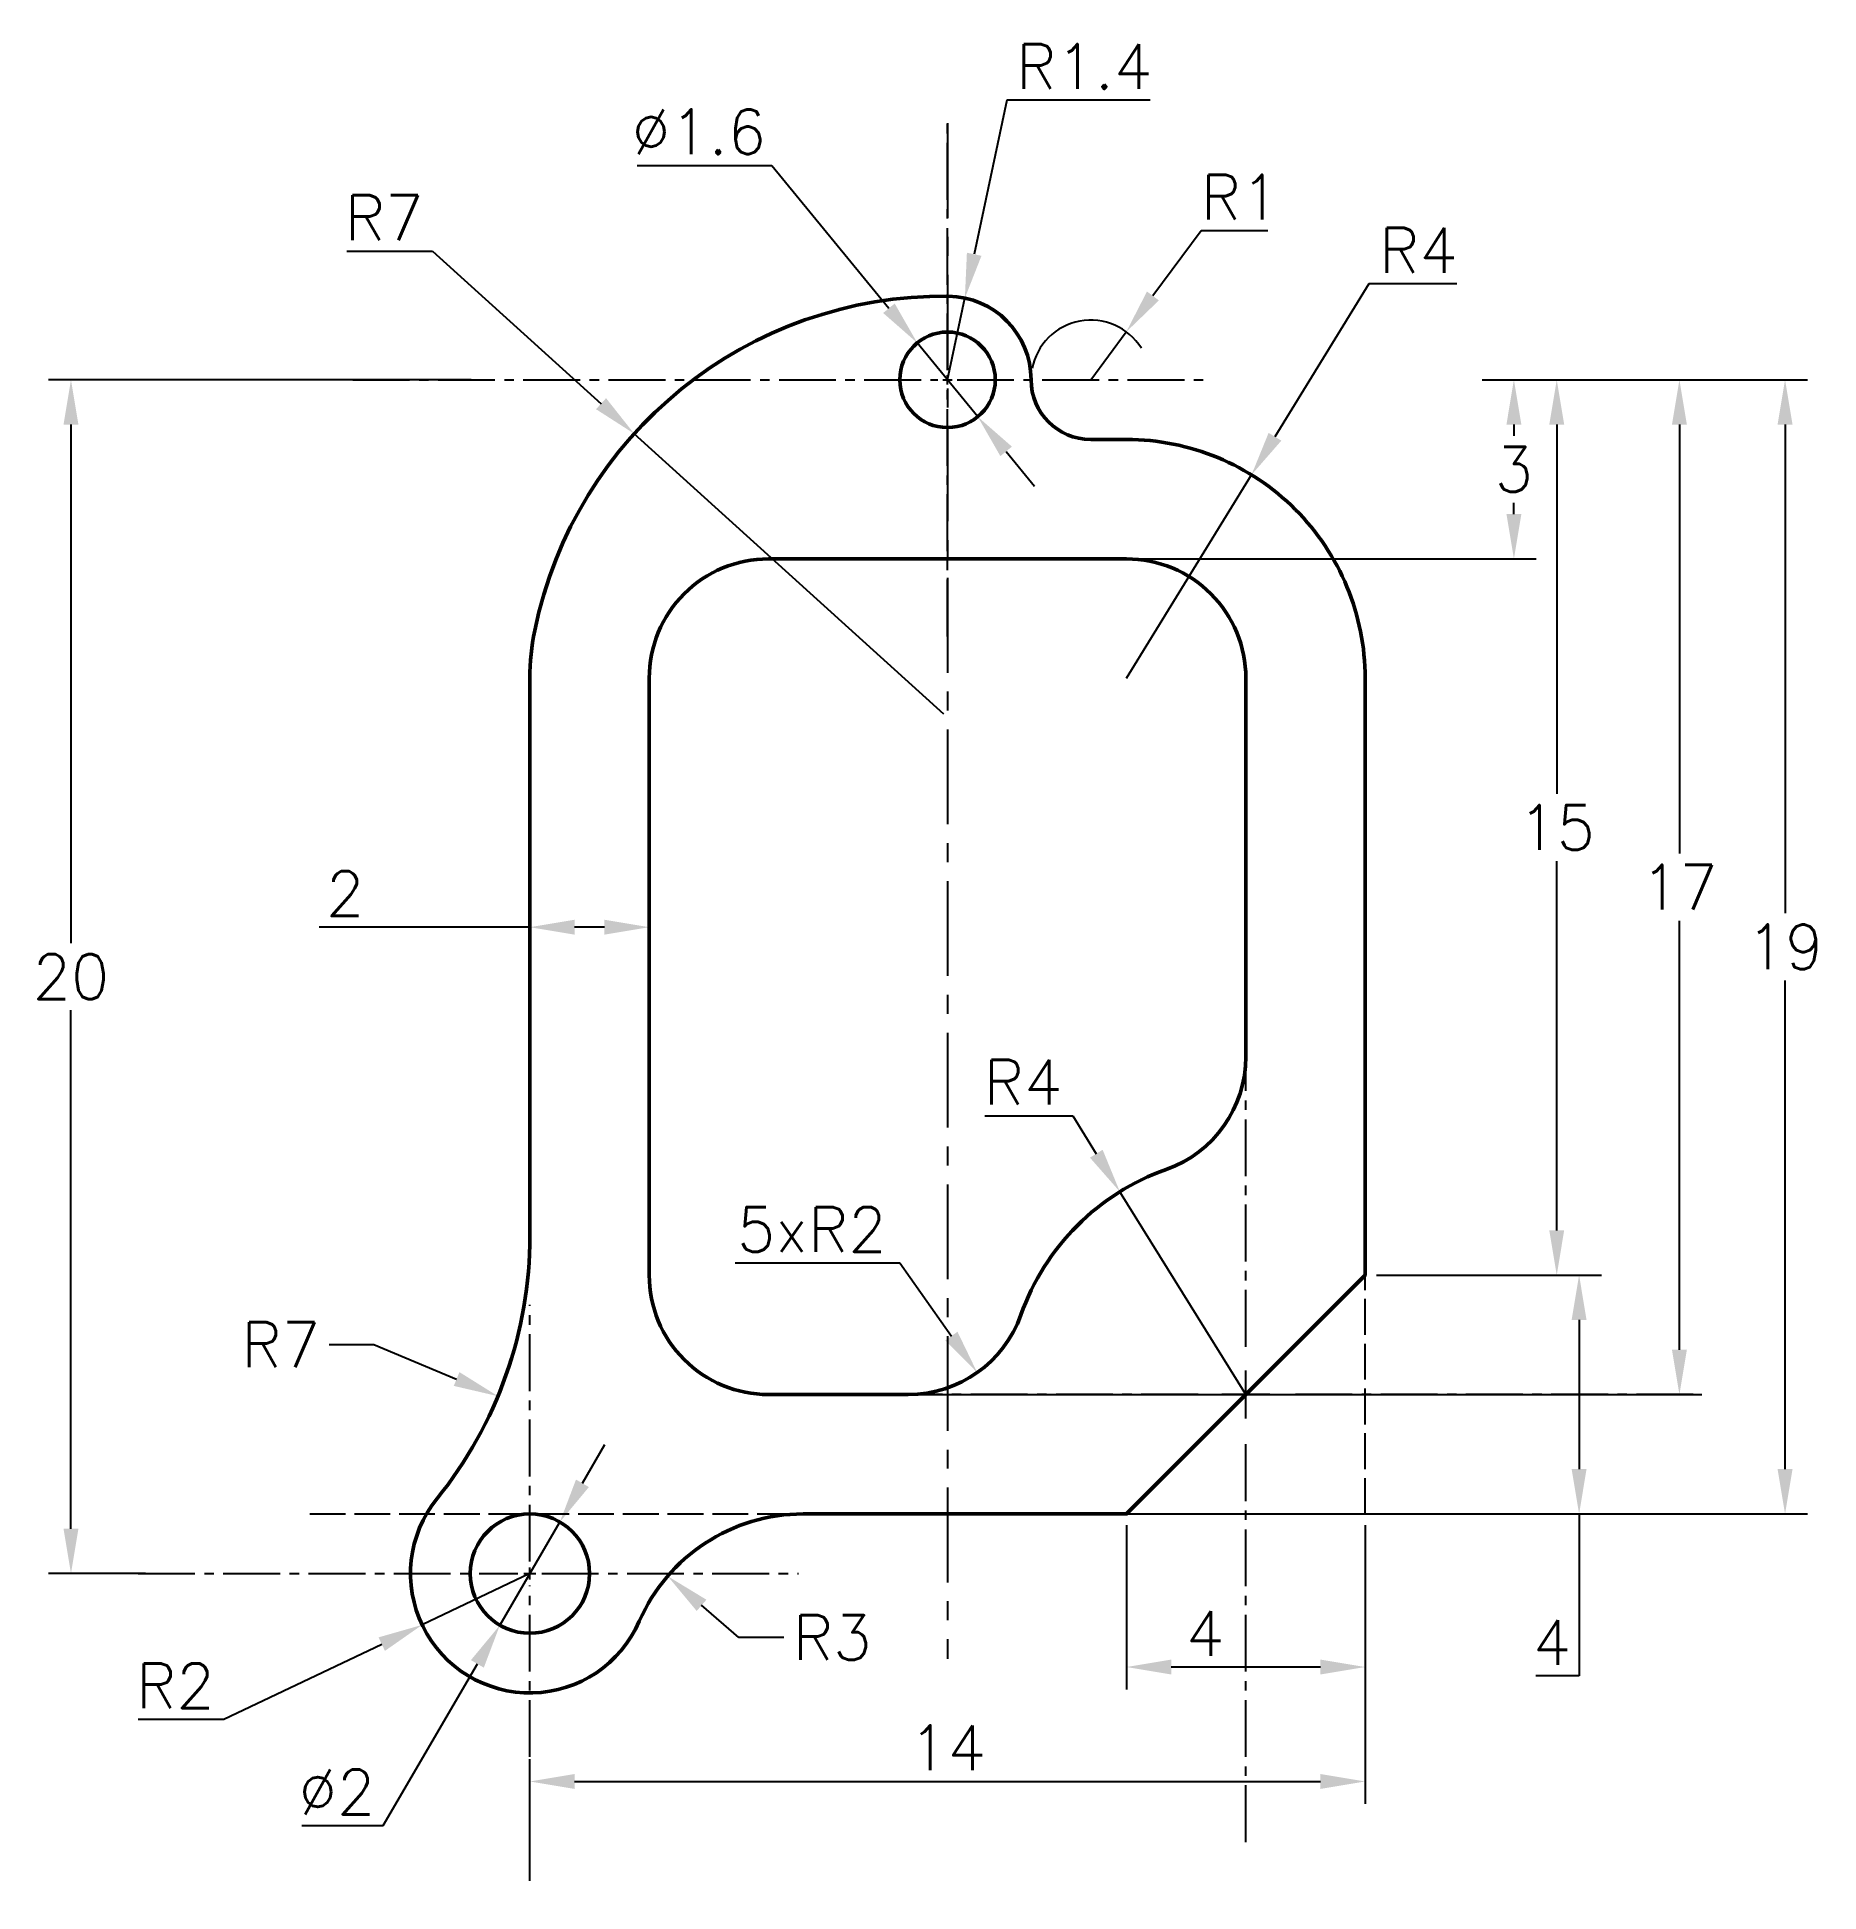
# Model space of a CAD drawing. Header units: millimetres. Extents: x 121.5 to 151.4, y 97.2 to 128.2.
import ezdxf

# ---------------------------------------------------------------- set-up
doc = ezdxf.new("R2010")
doc.units = ezdxf.units.MM
for name, pattern in [('ACAD_ISO02W100', [15, 12, -3]), ('CENTER', [50.8, 31.75, -6.35, 6.35, -6.35]), ('CENTER2', [28.575, 19.05, -3.175, 3.175, -3.175])]:
    doc.linetypes.add(name, pattern=pattern)
doc.layers.add('Dim', color=252, linetype='Continuous', transparency=0.4)
doc.layers.add('new', color=252, linetype='ACAD_ISO02W100', transparency=0.6)
doc.styles.get("Standard").update_dxf_attribs({"font": 'simplex.shx'})
doc.dimstyles.new('ISO-25', dxfattribs={"dimscale": 0.3, "dimtxt": 2.5, "dimasz": 2.5, "dimexe": 1.25, "dimexo": 0.625, "dimtad": 1, "dimtih": 1, "dimtoh": 1, "dimdsep": 46, "dimtxsty": 'Standard', "dimcen": 2.5, "dimadec": 0, "dimazin": 0, "dimtfac": 1, "dimtmove": 0, "dimatfit": 3, "dimfxl": 1, "dimarcsym": 0})

# ---------------------------------------------------------------- blocks, each defined once
blk = doc.blocks.new('*D1')
at = {"layer": 'Defpoints', "color": 0, "transparency": 16777216}
for p in [(145.564, 122.5), (139.791, 119.5), (146.284, 119.5)]:
    blk.add_point(p, dxfattribs=at)
at = {"layer": 'Dim', "color": 0, "lineweight": -2, "transparency": 16777216}
for p, q in [((145.752, 122.5), (146.659, 122.5)), ((146.284, 121.75), (146.284, 121.562)), ((146.284, 120.25), (146.284, 120.437)), ((139.979, 119.5), (146.659, 119.5))]:
    blk.add_line(p, q, dxfattribs=at)
at = {"layer": 'Dim', "color": 0, "transparency": 16777216}
for points in [[(146.159, 121.75), (146.409, 121.75), (146.284, 122.5)], [(146.159, 120.25), (146.409, 120.25), (146.284, 119.5)]]:
    blk.add_solid(points, dxfattribs=at)
at = {"layer": 'Dim', "color": 0, "transparency": 16777216, "insert": (146.284, 121), "char_height": 0.75, "attachment_point": 5}
blk.add_mtext('3', dxfattribs=at)
blk = doc.blocks.new('*D2')
at = {"layer": 'Defpoints', "color": 0, "transparency": 16777216}
for p in [(145.564, 122.5), (137.083, 103.5), (150.829, 103.5)]:
    blk.add_point(p, dxfattribs=at)
at = {"layer": 'Dim', "color": 0, "lineweight": -2, "transparency": 16777216}
for p, q in [((145.752, 122.5), (151.204, 122.5)), ((150.829, 121.75), (150.829, 113.562)), ((150.829, 104.25), (150.829, 112.437)), ((137.27, 103.5), (151.204, 103.5))]:
    blk.add_line(p, q, dxfattribs=at)
at = {"layer": 'Dim', "color": 0, "transparency": 16777216}
for points in [[(150.704, 121.75), (150.954, 121.75), (150.829, 122.5)], [(150.704, 104.25), (150.954, 104.25), (150.829, 103.5)]]:
    blk.add_solid(points, dxfattribs=at)
at = {"layer": 'Dim', "color": 0, "transparency": 16777216, "insert": (150.829, 113), "char_height": 0.75, "attachment_point": 5}
blk.add_mtext('19', dxfattribs=at)
blk = doc.blocks.new('*D3')
at = {"layer": 'Defpoints', "color": 0, "transparency": 16777216}
for p in [(143.791, 103.5), (143.791, 99.017), (129.791, 97.167)]:
    blk.add_point(p, dxfattribs=at)
at = {"layer": 'Dim', "color": 0, "lineweight": -2, "transparency": 16777216}
for p, q in [((143.791, 103.312), (143.791, 98.642)), ((129.791, 97.354), (129.791, 99.392)), ((130.541, 99.017), (143.041, 99.017))]:
    blk.add_line(p, q, dxfattribs=at)
at = {"layer": 'Dim', "color": 0, "transparency": 16777216}
for points in [[(130.541, 99.142), (130.541, 98.892), (129.791, 99.017)], [(143.041, 99.142), (143.041, 98.892), (143.791, 99.017)]]:
    blk.add_solid(points, dxfattribs=at)
at = {"layer": 'Dim', "color": 0, "transparency": 16777216, "insert": (136.791, 99.58), "char_height": 0.75, "attachment_point": 5}
blk.add_mtext('14', dxfattribs=at)
blk = doc.blocks.new('*D4')
at = {"layer": 'Defpoints', "color": 0, "transparency": 16777216}
for p in [(122.099, 122.5), (128.992, 122.5), (123.538, 102.5)]:
    blk.add_point(p, dxfattribs=at)
at = {"layer": 'Dim', "color": 0, "lineweight": -2, "transparency": 16777216}
for p, q in [((128.805, 122.5), (121.724, 122.5)), ((122.099, 121.75), (122.099, 113.062)), ((122.099, 103.25), (122.099, 111.937)), ((123.351, 102.5), (121.724, 102.5))]:
    blk.add_line(p, q, dxfattribs=at)
at = {"layer": 'Dim', "color": 0, "transparency": 16777216}
for points in [[(121.974, 121.75), (122.224, 121.75), (122.099, 122.5)], [(121.974, 103.25), (122.224, 103.25), (122.099, 102.5)]]:
    blk.add_solid(points, dxfattribs=at)
at = {"layer": 'Dim', "color": 0, "transparency": 16777216, "insert": (122.099, 112.5), "char_height": 0.75, "attachment_point": 5}
blk.add_mtext('20', dxfattribs=at)
blk = doc.blocks.new('*D5')
at = {"layer": 'Defpoints', "color": 0, "transparency": 16777216}
for p in [(131.791, 113.329), (129.791, 112.828), (131.791, 112.828)]:
    blk.add_point(p, dxfattribs=at)
at = {"layer": 'Dim', "color": 0, "lineweight": -2, "transparency": 16777216}
for p, q in [((129.791, 113.015), (129.791, 113.704)), ((131.791, 113.015), (131.791, 113.704)), ((129.791, 113.329), (126.257, 113.329)), ((131.041, 113.329), (130.541, 113.329))]:
    blk.add_line(p, q, dxfattribs=at)
at = {"layer": 'Dim', "color": 0, "transparency": 16777216}
for points in [[(130.541, 113.454), (130.541, 113.204), (129.791, 113.329)], [(131.041, 113.454), (131.041, 113.204), (131.791, 113.329)]]:
    blk.add_solid(points, dxfattribs=at)
at = {"layer": 'Dim', "color": 0, "transparency": 16777216, "insert": (126.695, 113.892), "char_height": 0.75, "attachment_point": 5}
blk.add_mtext('2', dxfattribs=at)
blk = doc.blocks.new('*D6')
at = {"layer": 'Defpoints', "color": 0, "transparency": 16777216}
for p in [(139.68, 108.897), (141.791, 105.5)]:
    blk.add_point(p, dxfattribs=at)
at = {"layer": 'Dim', "color": 0, "lineweight": -2, "transparency": 16777216}
for p, q in [((137.416, 110.171), (138.889, 110.171)), ((138.889, 110.171), (139.285, 109.534)), ((141.791, 105.5), (139.68, 108.897))]:
    blk.add_line(p, q, dxfattribs=at)
at = {"layer": 'Dim', "color": 0, "transparency": 16777216}
blk.add_solid([(139.391, 109.6), (139.178, 109.468), (139.68, 108.897)], dxfattribs=at)
at = {"layer": 'Dim', "color": 0, "transparency": 16777216, "insert": (138.058, 110.734), "char_height": 0.75, "attachment_point": 5}
blk.add_mtext('R4', dxfattribs=at)
blk = doc.blocks.new('*D7')
at = {"layer": 'Defpoints', "color": 0, "transparency": 16777216}
for p in [(136.134, 107.5), (137.289, 105.867)]:
    blk.add_point(p, dxfattribs=at)
at = {"layer": 'Dim', "color": 0, "lineweight": -2, "transparency": 16777216}
for p, q in [((133.231, 107.704), (135.99, 107.704)), ((135.99, 107.704), (136.856, 106.479))]:
    blk.add_line(p, q, dxfattribs=at)
at = {"layer": 'Dim', "color": 0, "transparency": 16777216}
blk.add_solid([(136.958, 106.551), (136.754, 106.407), (137.289, 105.867)], dxfattribs=at)
at = {"layer": 'Dim', "color": 0, "transparency": 16777216, "insert": (134.517, 108.266), "char_height": 0.75, "attachment_point": 5}
blk.add_mtext('5xR2', dxfattribs=at)
blk = doc.blocks.new('*D8')
at = {"layer": 'Defpoints', "color": 0, "transparency": 16777216}
for p in [(129.791, 102.5), (127.985, 101.64)]:
    blk.add_point(p, dxfattribs=at)
at = {"layer": 'Dim', "color": 0, "lineweight": -2, "transparency": 16777216}
for p, q in [((129.791, 102.5), (127.985, 101.64)), ((124.662, 100.059), (127.308, 101.318)), ((123.224, 100.059), (124.662, 100.059))]:
    blk.add_line(p, q, dxfattribs=at)
at = {"layer": 'Dim', "color": 0, "transparency": 16777216}
blk.add_solid([(127.254, 101.431), (127.362, 101.205), (127.985, 101.64)], dxfattribs=at)
at = {"layer": 'Dim', "color": 0, "transparency": 16777216, "insert": (123.849, 100.621), "char_height": 0.75, "attachment_point": 5}
blk.add_mtext('R2', dxfattribs=at)
blk = doc.blocks.new('*D9')
at = {"layer": 'Defpoints', "color": 0, "transparency": 16777216}
for p in [(130.294, 103.364), (129.288, 101.635)]:
    blk.add_point(p, dxfattribs=at)
at = {"layer": 'Dim', "color": 0, "lineweight": -2, "transparency": 16777216}
for p, q in [((130.672, 104.012), (131.049, 104.66)), ((130.294, 103.364), (129.288, 101.635)), ((127.334, 98.279), (128.911, 100.987)), ((125.968, 98.279), (127.334, 98.279))]:
    blk.add_line(p, q, dxfattribs=at)
at = {"layer": 'Dim', "color": 0, "transparency": 16777216}
for points in [[(130.564, 104.075), (130.78, 103.949), (130.294, 103.364)], [(128.803, 101.05), (129.019, 100.924), (129.288, 101.635)]]:
    blk.add_solid(points, dxfattribs=at)
at = {"layer": 'Dim', "color": 0, "transparency": 16777216, "insert": (126.557, 98.841), "char_height": 0.75, "attachment_point": 5}
blk.add_mtext('∅2', dxfattribs=at)
blk = doc.blocks.new('*D10')
at = {"layer": 'Defpoints', "color": 0, "transparency": 16777216}
for p in [(122.791, 108.156), (129.256, 105.472)]:
    blk.add_point(p, dxfattribs=at)
at = {"layer": 'Dim', "color": 0, "lineweight": -2, "transparency": 16777216}
for p, q in [((126.428, 106.335), (127.178, 106.335)), ((127.178, 106.335), (128.563, 105.759))]:
    blk.add_line(p, q, dxfattribs=at)
at = {"layer": 'Dim', "color": 0, "transparency": 16777216}
blk.add_solid([(128.611, 105.875), (128.515, 105.644), (129.256, 105.472)], dxfattribs=at)
at = {"layer": 'Dim', "color": 0, "transparency": 16777216, "insert": (125.616, 106.335), "char_height": 0.75, "attachment_point": 5}
blk.add_mtext('R7', dxfattribs=at)
blk = doc.blocks.new('*D11')
at = {"layer": 'Defpoints', "color": 0, "transparency": 16777216}
for p in [(132.1, 102.457), (134.374, 100.5)]:
    blk.add_point(p, dxfattribs=at)
at = {"layer": 'Dim', "color": 0, "lineweight": -2, "transparency": 16777216}
for p, q in [((133.296, 101.428), (132.669, 101.968)), ((134.046, 101.428), (133.296, 101.428))]:
    blk.add_line(p, q, dxfattribs=at)
at = {"layer": 'Dim', "color": 0, "transparency": 16777216}
blk.add_solid([(132.75, 102.062), (132.587, 101.873), (132.1, 102.457)], dxfattribs=at)
at = {"layer": 'Dim', "color": 0, "transparency": 16777216, "insert": (134.859, 101.428), "char_height": 0.75, "attachment_point": 5}
blk.add_mtext('R3', dxfattribs=at)
blk = doc.blocks.new('*D12')
at = {"layer": 'Defpoints', "color": 0, "transparency": 16777216}
for p in [(145.564, 122.5), (143.791, 107.5), (147.002, 107.5)]:
    blk.add_point(p, dxfattribs=at)
at = {"layer": 'Dim', "color": 0, "lineweight": -2, "transparency": 16777216}
for p, q in [((145.752, 122.5), (147.377, 122.5)), ((147.002, 121.75), (147.002, 115.562)), ((147.002, 108.25), (147.002, 114.437)), ((143.979, 107.5), (147.377, 107.5))]:
    blk.add_line(p, q, dxfattribs=at)
at = {"layer": 'Dim', "color": 0, "transparency": 16777216}
for points in [[(146.877, 121.75), (147.127, 121.75), (147.002, 122.5)], [(146.877, 108.25), (147.127, 108.25), (147.002, 107.5)]]:
    blk.add_solid(points, dxfattribs=at)
at = {"layer": 'Dim', "color": 0, "transparency": 16777216, "insert": (147.002, 115), "char_height": 0.75, "attachment_point": 5}
blk.add_mtext('15', dxfattribs=at)
blk = doc.blocks.new('*D13')
at = {"layer": 'Defpoints', "color": 0, "transparency": 16777216}
for p in [(145.564, 122.5), (134.963, 105.5), (149.058, 105.5)]:
    blk.add_point(p, dxfattribs=at)
at = {"layer": 'Dim', "color": 0, "lineweight": -2, "transparency": 16777216}
for p, q in [((145.752, 122.5), (149.433, 122.5)), ((149.058, 121.75), (149.058, 114.562)), ((149.058, 106.25), (149.058, 113.437)), ((135.15, 105.5), (149.433, 105.5))]:
    blk.add_line(p, q, dxfattribs=at)
at = {"layer": 'Dim', "color": 0, "transparency": 16777216}
for points in [[(148.933, 121.75), (149.183, 121.75), (149.058, 122.5)], [(148.933, 106.25), (149.183, 106.25), (149.058, 105.5)]]:
    blk.add_solid(points, dxfattribs=at)
at = {"layer": 'Dim', "color": 0, "transparency": 16777216, "insert": (149.058, 114), "char_height": 0.75, "attachment_point": 5}
blk.add_mtext('17', dxfattribs=at)
blk = doc.blocks.new('*D14')
at = {"layer": 'Defpoints', "color": 0, "transparency": 16777216}
for p in [(139.791, 103.5), (143.791, 103.5), (139.791, 100.934)]:
    blk.add_point(p, dxfattribs=at)
at = {"layer": 'Dim', "color": 0, "lineweight": -2, "transparency": 16777216}
for p, q in [((139.791, 103.312), (139.791, 100.559)), ((143.791, 103.312), (143.791, 100.559)), ((143.041, 100.934), (140.541, 100.934))]:
    blk.add_line(p, q, dxfattribs=at)
at = {"layer": 'Dim', "color": 0, "transparency": 16777216}
for points in [[(140.541, 101.059), (140.541, 100.809), (139.791, 100.934)], [(143.041, 101.059), (143.041, 100.809), (143.791, 100.934)]]:
    blk.add_solid(points, dxfattribs=at)
at = {"layer": 'Dim', "color": 0, "transparency": 16777216, "insert": (141.108, 101.497), "char_height": 0.75, "attachment_point": 5}
blk.add_mtext('4', dxfattribs=at)
blk = doc.blocks.new('*D15')
at = {"layer": 'Defpoints', "color": 0, "transparency": 16777216}
for p in [(131.54, 121.596), (136.731, 116.9)]:
    blk.add_point(p, dxfattribs=at)
at = {"layer": 'Dim', "color": 0, "lineweight": -2, "transparency": 16777216}
for p, q in [((126.723, 124.654), (128.16, 124.654)), ((128.16, 124.654), (130.984, 122.099)), ((136.731, 116.9), (131.54, 121.596))]:
    blk.add_line(p, q, dxfattribs=at)
at = {"layer": 'Dim', "color": 0, "transparency": 16777216}
blk.add_solid([(131.068, 122.192), (130.9, 122.007), (131.54, 121.596)], dxfattribs=at)
at = {"layer": 'Dim', "color": 0, "transparency": 16777216, "insert": (127.348, 125.216), "char_height": 0.75, "attachment_point": 5}
blk.add_mtext('R7', dxfattribs=at)
blk = doc.blocks.new('*D16')
at = {"layer": 'Defpoints', "color": 0, "transparency": 16777216}
for p in [(137.082, 123.869), (136.791, 122.5)]:
    blk.add_point(p, dxfattribs=at)
at = {"layer": 'Dim', "color": 0, "lineweight": -2, "transparency": 16777216}
for p, q in [((137.787, 127.187), (137.238, 124.603)), ((140.188, 127.187), (137.787, 127.187)), ((136.791, 122.5), (137.082, 123.869))]:
    blk.add_line(p, q, dxfattribs=at)
at = {"layer": 'Dim', "color": 0, "transparency": 16777216}
blk.add_solid([(137.116, 124.629), (137.36, 124.577), (137.082, 123.869)], dxfattribs=at)
at = {"layer": 'Dim', "color": 0, "transparency": 16777216, "insert": (139.081, 127.749), "char_height": 0.75, "attachment_point": 5}
blk.add_mtext('R1.4', dxfattribs=at)
blk = doc.blocks.new('*D17')
at = {"layer": 'Defpoints', "color": 0, "transparency": 16777216}
for p in [(139.787, 123.303), (139.191, 122.5)]:
    blk.add_point(p, dxfattribs=at)
at = {"layer": 'Dim', "color": 0, "lineweight": -2, "transparency": 16777216}
for p, q in [((141.044, 124.996), (140.234, 123.905)), ((142.16, 124.996), (141.044, 124.996)), ((139.191, 122.5), (139.787, 123.303))]:
    blk.add_line(p, q, dxfattribs=at)
blk.add_arc((139.191, 122.5), 1, 31.9422, 169.257, dxfattribs=at)
at = {"layer": 'Dim', "color": 0, "transparency": 16777216}
blk.add_solid([(140.134, 123.979), (140.334, 123.83), (139.787, 123.303)], dxfattribs=at)
at = {"layer": 'Dim', "color": 0, "transparency": 16777216, "insert": (141.695, 125.559), "char_height": 0.75, "attachment_point": 5}
blk.add_mtext('R1', dxfattribs=at)
blk = doc.blocks.new('*D18')
at = {"layer": 'Defpoints', "color": 0, "transparency": 16777216}
for p in [(141.886, 120.907), (139.791, 117.5)]:
    blk.add_point(p, dxfattribs=at)
at = {"layer": 'Dim', "color": 0, "lineweight": -2, "transparency": 16777216}
for p, q in [((143.853, 124.106), (142.279, 121.546)), ((145.327, 124.106), (143.853, 124.106)), ((139.791, 117.5), (141.886, 120.907))]:
    blk.add_line(p, q, dxfattribs=at)
at = {"layer": 'Dim', "color": 0, "transparency": 16777216}
blk.add_solid([(142.173, 121.611), (142.386, 121.48), (141.886, 120.907)], dxfattribs=at)
at = {"layer": 'Dim', "color": 0, "transparency": 16777216, "insert": (144.684, 124.669), "char_height": 0.75, "attachment_point": 5}
blk.add_mtext('R4', dxfattribs=at)
blk = doc.blocks.new('*D19')
at = {"layer": 'Defpoints', "color": 0, "transparency": 16777216}
for p in [(136.284, 123.118), (137.298, 121.881)]:
    blk.add_point(p, dxfattribs=at)
at = {"layer": 'Dim', "color": 0, "lineweight": -2, "transparency": 16777216}
for p, q in [((131.589, 126.091), (133.848, 126.091)), ((133.848, 126.091), (135.809, 123.698)), ((137.298, 121.881), (136.284, 123.118)), ((137.774, 121.301), (138.249, 120.72))]:
    blk.add_line(p, q, dxfattribs=at)
at = {"layer": 'Dim', "color": 0, "transparency": 16777216}
for points in [[(135.906, 123.778), (135.712, 123.619), (136.284, 123.118)], [(137.87, 121.38), (137.677, 121.221), (137.298, 121.881)]]:
    blk.add_solid(points, dxfattribs=at)
at = {"layer": 'Dim', "color": 0, "transparency": 16777216, "insert": (132.625, 126.654), "char_height": 0.75, "attachment_point": 5}
blk.add_mtext('∅1.6', dxfattribs=at)
blk = doc.blocks.new('*U20')
at = {"layer": 'new', "color": 0, "linetype": 'CENTER2', "ltscale": 0.05, "transparency": 16777216}
for p, q in [((0, 0.16), (0, 4.3)), ((-9.968, 0), (-0.16, 0)), ((0.16, 0), (4.3, 0)), ((0, -4.3), (0, -0.16))]:
    blk.add_line(p, q, dxfattribs=at)
at = {"layer": 'new', "color": 0, "linetype": 'Continuous', "ltscale": 0.05, "transparency": 16777216}
for p, q in [((-0.08, 0), (0.08, 0)), ((0, -0.08), (0, 0.08))]:
    blk.add_line(p, q, dxfattribs=at)
blk = doc.blocks.new('*U21')
at = {"layer": 'new', "color": 0, "linetype": 'CENTER2', "ltscale": 0.05, "transparency": 16777216}
for p, q in [((0, 0.2), (0, 4.5)), ((-6.567, 0), (-0.2, 0)), ((0.2, 0), (4.5, 0)), ((0, -4.5), (0, -0.2))]:
    blk.add_line(p, q, dxfattribs=at)
at = {"layer": 'new', "color": 0, "linetype": 'Continuous', "ltscale": 0.05, "transparency": 16777216}
for p, q in [((-0.1, 0), (0.1, 0)), ((0, -0.1), (0, 0.1))]:
    blk.add_line(p, q, dxfattribs=at)
blk = doc.blocks.new('*D22')
at = {"layer": 'Defpoints', "color": 0, "transparency": 16777216}
for p in [(143.791, 107.5), (143.791, 103.5), (147.377, 103.5)]:
    blk.add_point(p, dxfattribs=at)
at = {"layer": 'new', "color": 0, "lineweight": -2, "transparency": 16777216}
for p, q in [((143.979, 107.5), (147.752, 107.5)), ((147.377, 106.75), (147.377, 104.25)), ((143.979, 103.5), (147.752, 103.5)), ((147.377, 103.5), (147.377, 100.784)), ((147.377, 100.784), (146.654, 100.784))]:
    blk.add_line(p, q, dxfattribs=at)
at = {"layer": 'new', "color": 0, "transparency": 16777216}
for points in [[(147.252, 106.75), (147.502, 106.75), (147.377, 107.5)], [(147.252, 104.25), (147.502, 104.25), (147.377, 103.5)]]:
    blk.add_solid(points, dxfattribs=at)
at = {"layer": 'new', "color": 0, "transparency": 16777216, "insert": (146.922, 101.346), "char_height": 0.75, "attachment_point": 5}
blk.add_mtext('4', dxfattribs=at)
blk = doc.blocks.new('*U23')
at = {"layer": 'new', "color": 0, "linetype": 'CENTER2', "ltscale": 0.05, "transparency": 16777216}
for p, q in [((0, 0.8), (0, 7.5)), ((-7.5, 0), (-0.8, 0)), ((0.8, 0), (7.5, 0)), ((0, -7.5), (0, -0.8))]:
    blk.add_line(p, q, dxfattribs=at)
at = {"layer": 'new', "color": 0, "linetype": 'Continuous', "ltscale": 0.05, "transparency": 16777216}
for p, q in [((0, -0.4), (0, 0.4)), ((-0.4, 0), (0.4, 0))]:
    blk.add_line(p, q, dxfattribs=at)

msp = doc.modelspace()

# ---------------------------------------------------------------- linework, layer by layer
at = {"linetype": 'ACAD_ISO02W100', "ltscale": 0.05, "transparency": 33554518}
for p, q in [((143.791, 103.5), (143.791, 107.5)), ((126.1, 103.5), (143.791, 103.5))]:
    msp.add_line(p, q, dxfattribs=at)
at = {"lineweight": 50}
for points in [[(134.374, 103.5), (139.791, 103.5), (143.791, 107.5), (143.791, 117.5, 0.414214), (139.791, 121.5), (139.191, 121.5)], [(129.872, 118.299, 0.050354), (129.791, 117.5), (129.791, 108.156)]]:
    msp.add_lwpolyline(points, format="xyb", dxfattribs=at)
msp.add_lwpolyline([(141.791, 117.5, 0.414214), (139.791, 119.5), (133.791, 119.5, 0.414214), (131.791, 117.5), (131.791, 107.5, 0.414214), (133.791, 105.5), (136.134, 105.5, 0.317837), (138.02, 106.833, -0.226541), (140.458, 109.271, 0.317837), (141.791, 111.156)], format="xyb", close=True, dxfattribs=at)
for centre, radius in [((136.791, 122.5), 0.8), ((129.791, 102.5), 1)]:
    msp.add_circle(centre, radius, dxfattribs=at)
for centre, radius, start, end in [((136.731, 116.9), 7, 89.3805, 168.4694), ((136.791, 122.5), 1.4, 0, 89.3805), ((139.191, 122.5), 1, 180, 270), ((122.791, 108.156), 7, 321.0576, 0), ((129.791, 102.5), 2, 141.0576, 336.4218), ((134.374, 100.5), 3, 90, 156.4218)]:
    msp.add_arc(centre, radius, start, end, dxfattribs=at)
at = {"layer": 'new', "linetype": 'CENTER', "ltscale": 0.05}
msp.add_line((136.791, 126.8), (136.791, 101.073), dxfattribs=at)

# ---------------------------------------------------------------- block references
at = {"layer": 'new', "linetype": 'CENTER2', "ltscale": 0.05}
for name, p in [('*U20', (136.791, 122.5)), ('*U21', (129.791, 102.5))]:
    msp.add_blockref(name, p, dxfattribs=at)
at = {"layer": 'new', "linetype": 'CENTER2', "ltscale": 0.05, "extrusion": (0, 0, -1)}
msp.add_blockref('*U23', (-141.791, 105.5), dxfattribs=at)

# ---------------------------------------------------------------- dimensions: what is measured, and where the dimension line sits
at = {"layer": 'Dim'}
for center, mpoint, picture, middle in [((136.791, 122.5), (137.082, 123.869), '*D16', (139.081, 127.187)), ((139.191, 122.5), (139.787, 123.303), '*D17', (141.695, 124.996)), ((136.731, 116.9), (131.54, 121.596), '*D15', (127.348, 124.654)), ((139.791, 117.5), (141.886, 120.907), '*D18', (144.684, 124.106)), ((122.791, 108.156), (129.256, 105.472), '*D10', (125.616, 106.335)), ((129.791, 102.5), (127.985, 101.64), '*D8', (123.849, 100.059)), ((134.374, 100.5), (132.1, 102.457), '*D11', (134.859, 101.428))]:
    dim = msp.add_radius_dim(center=center, mpoint=mpoint, dimstyle='ISO-25', dxfattribs=at)
    dim.commit()
    dim.dimension.update_dxf_attribs({"geometry": picture, "text_midpoint": middle, "dimtype": 164})
for p1, p2, picture, middle in [((137.298, 121.881), (136.284, 123.118), '*D19', (132.625, 126.091)), ((130.294, 103.364), (129.288, 101.635), '*D9', (126.557, 98.279))]:
    dim = msp.add_diameter_dim_2p(p1=p1, p2=p2, dimstyle='ISO-25', dxfattribs=at)
    dim.commit()
    dim.dimension.update_dxf_attribs({"geometry": picture, "text_midpoint": middle, "dimtype": 163})
for base, p1, p2, picture, middle in [((122.099, 122.5), (123.538, 102.5), (128.992, 122.5), '*D4', (122.099, 112.5)), ((149.058, 105.5), (145.564, 122.5), (134.963, 105.5), '*D13', (149.058, 114)), ((150.829, 103.5), (145.564, 122.5), (137.083, 103.5), '*D2', (150.829, 113)), ((147.002, 107.5), (145.564, 122.5), (143.791, 107.5), '*D12', (147.002, 115))]:
    dim = msp.add_linear_dim(base=base, p1=p1, p2=p2, angle=90, dimstyle='ISO-25', dxfattribs=at)
    dim.commit()
    dim.dimension.update_dxf_attribs({"geometry": picture, "text_midpoint": middle})
dim = msp.add_linear_dim(base=(146.284, 119.5), p1=(145.564, 122.5), p2=(139.791, 119.5), angle=90, dimstyle='ISO-25', dxfattribs=at)
dim.commit()
dim.dimension.update_dxf_attribs({"geometry": '*D1', "text_midpoint": (146.284, 121), "dimtype": 160})
for base, p1, p2, picture, middle in [((131.791, 113.329), (129.791, 112.828), (131.791, 112.828), '*D5', (126.695, 113.329)), ((143.791, 99.017), (129.791, 97.167), (143.791, 103.5), '*D3', (136.791, 99.017)), ((139.791, 100.934), (143.791, 103.5), (139.791, 103.5), '*D14', (141.108, 100.934))]:
    dim = msp.add_linear_dim(base=base, p1=p1, p2=p2, dimstyle='ISO-25', dxfattribs=at)
    dim.commit()
    dim.dimension.update_dxf_attribs({"geometry": picture, "text_midpoint": middle, "dimtype": 160})
dim = msp.add_radius_dim(center=(141.791, 105.5), mpoint=(139.68, 108.897), dimstyle='ISO-25', dxfattribs=at)
dim.commit()
dim.dimension.update_dxf_attribs({"geometry": '*D6', "text_midpoint": (138.058, 110.734)})
dim = msp.add_radius_dim(center=(136.134, 107.5), mpoint=(137.289, 105.867), text='5x<>', dimstyle='ISO-25', dxfattribs=at)
dim.commit()
dim.dimension.update_dxf_attribs({"geometry": '*D7', "text_midpoint": (134.517, 107.704), "dimtype": 164})
at = {"layer": 'new'}
dim = msp.add_linear_dim(base=(147.377, 103.5), p1=(143.791, 107.5), p2=(143.791, 103.5), angle=90, dimstyle='ISO-25', dxfattribs=at)
dim.commit()
dim.dimension.update_dxf_attribs({"geometry": '*D22', "text_midpoint": (146.922, 100.784), "dimtype": 160})

doc.saveas('drawing.dxf')
